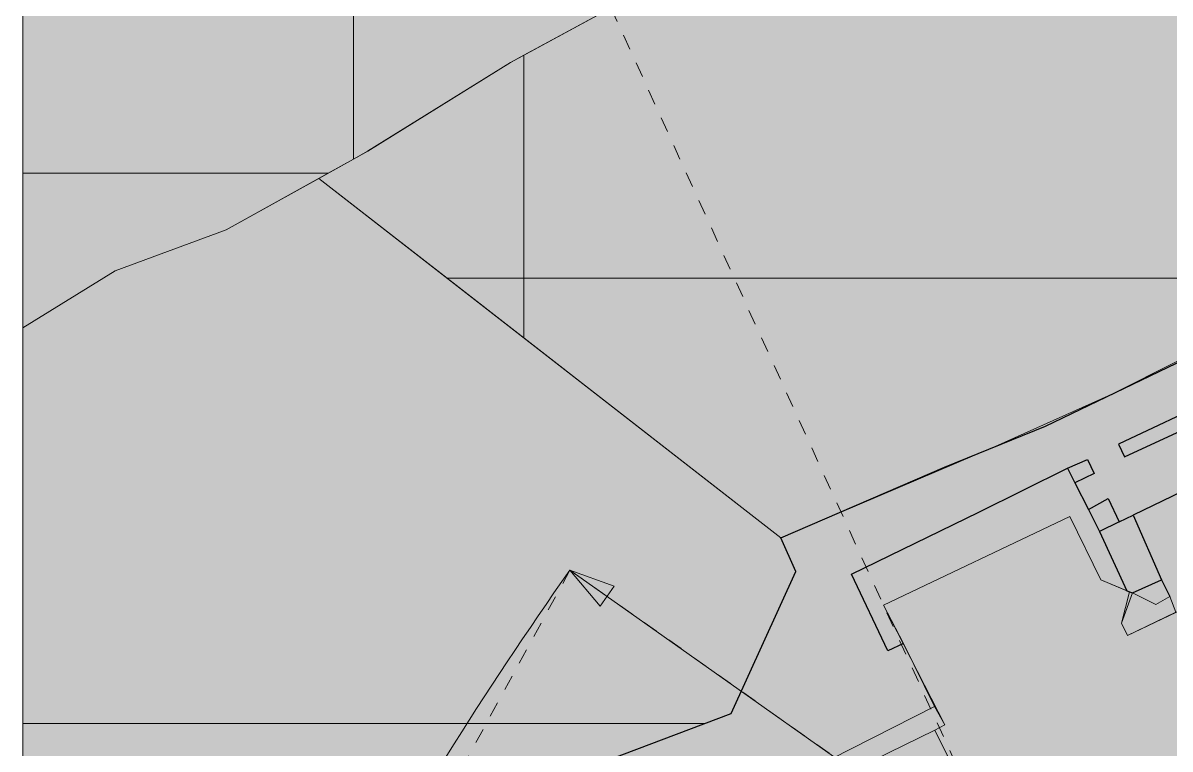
# Model space of a CAD drawing. Header units: metres. Extents: x -169 to 222, y -129 to 263.
# Drawn here: x -116.3 to -36, y 67.4 to 118.2 of the extents above; entities that cross this region are included whole.
import ezdxf

# ---------------------------------------------------------------- set-up
doc = ezdxf.new("R2010")
doc.units = ezdxf.units.M
doc.header["$LTSCALE"] = 5.08
doc.header["$XCLIPFRAME"] = 0
doc.linetypes.add('Dash Style-1', pattern=[0.41664, 0.20828, -0.20836])
doc.linetypes.add('DGN Style 2', pattern=[3.417717, 2.050591, -1.367126])
doc.layers.get('0').update_dxf_attribs({"lineweight": 18})
for name, color, linetype, lineweight in [('buildings', 7, 'Continuous', 5), ('green areas', 7, 'DGN Style 2', 5), ('None', 7, 'Continuous', 5), ('zja-situatie water', 7, 'Continuous', 5)]:
    doc.layers.add(name, color=color, linetype=linetype, lineweight=lineweight)
doc.layers.add('site location - A-Z400-H-Cfil4', color=7, linetype='Continuous', lineweight=5, true_color=0x5a5a5a)
picture_1 = doc.add_image_def('image1.jpg', size_in_pixel=(1024, 683))

msp = doc.modelspace()

# ---------------------------------------------------------------- hatches: boundary and pattern name
at = {"layer": 'green areas', "linetype": 'Continuous', "lineweight": 0, "true_color": 0xeee9cc}
msp.add_hatch(color=254, dxfattribs=at).paths.add_polyline_path([(-116.293, 50.954), (-116.293, 24.944), (-114.213, 19.273), (-114.987, 17.502), (-114.221, 16.097), (-113.857, 15.87), (-107.372, 19.138), (-85.988, 30.012), (-67.629, 38.833), (-42.034, 50.533), (-7.187, 66.342), (17.395, 77.185), (44.223, 89.11), (55.822, 94.097), (57.601, 95.252), (74.78, 102.664), (79.971, 104.872), (97.678, 114.729), (108.659, 122.436), (113.94, 126.843), (113.94, 138.52), (92.143, 138.52), (89.355, 136.708), (88.726, 137.586), (68.965, 127.1), (51.107, 118.023), (47.212, 124.053), (27.317, 114.009), (16.266, 109.116), (13.083, 116.767), (10.959, 117.174), (-20.941, 101.831), (-40.126, 92.2), (-48.245, 88.554), (-63.25, 82.174), (-62.192, 79.8), (-66.719, 69.855), (-77.151, 65.926), (-116.293, 50.993)])
at = {"layer": 'None', "linetype": 'Continuous', "lineweight": 0, "true_color": 0xffaa99}
msp.add_hatch(color=21, dxfattribs=at).paths.add_polyline_path([(-56.054, 77.451), (-51.758, 69.079), (-52.45, 68.707), (-47.27, 58.19), (-40.173, 61.574), (-41.008, 63.296), (-38.782, 64.351), (-37.791, 62.166), (-30.001, 65.838), (-30.201, 66.385), (-24.51, 69.088), (-24.022, 67.806), (-16.149, 71.584), (-15.885, 71.039), (-10.931, 73.433), (-11.193, 73.936), (-3.151, 77.718), (-3.83, 79.061), (1.88, 81.807), (2.352, 80.821), (9.974, 85.061), (8.836, 87.18), (11.122, 88.426), (12, 86.642), (19.807, 90.52), (20.204, 89.686), (23.28, 90.544), (34.895, 95.891), (33.753, 98.221), (39.358, 100.966), (34.63, 111.046), (17.559, 102.935), (17.672, 102.535), (13.998, 100.735), (13.41, 100.47), (9.454, 108.807), (-3.587, 102.714), (-1.409, 98.01), (-1.928, 96.201), (-0.202, 95.533), (0.372, 94.23), (-10.549, 89.191), (-9.826, 87.764), (-27.23, 79.352), (-27.845, 80.632), (-38.974, 75.336), (-39.391, 76.197), (-38.826, 78.376), (-40.841, 79.22), (-43.015, 83.671)])
at = {"layer": 'None', "linetype": 'Continuous', "lineweight": 0}
msp.add_hatch(color=7, dxfattribs=at).paths.add_polyline_path([(-75.887, 77.384), (-78, 79.902), (-74.911, 78.777)])
at = {"layer": 'zja-situatie water', "linetype": 'Continuous', "lineweight": 0, "true_color": 0xcfe6e6}
for points in [[(10.009, 138.52), (-116.293, 138.52), (-116.293, 96.882), (-109.842, 100.855), (-102.059, 103.743), (-92.161, 109.23), (-82.171, 115.459), (-73.174, 120.338), (-61.815, 124.559), (-52.128, 128.772), (-37.735, 131.373), (-28.328, 132.215), (-13.551, 133.467), (-2.582, 134.569), (9.59, 138.254), (10.009, 138.52)], [(12.746, 138.52), (10.009, 138.52), (9.59, 138.254), (-2.582, 134.569), (-13.551, 133.467), (-28.328, 132.215), (-37.735, 131.373), (-52.128, 128.772), (-61.815, 124.559), (-73.174, 120.338), (-82.171, 115.459), (-92.161, 109.23), (-95.578, 107.336), (-63.25, 82.174), (-51.777, 87.117), (-44.713, 89.992), (-35.538, 94.408), (-23.451, 100.568), (-11.509, 106.578), (5.902, 114.588), (10.959, 117.174), (13.1, 118.27), (12.746, 138.52)], [(-116.293, 96.882), (-116.293, 50.993), (-93.048, 59.656), (-77.05, 65.557), (-77.151, 65.926), (-66.719, 69.855), (-62.192, 79.8), (-63.25, 82.174), (-95.578, 107.336), (-102.059, 103.743), (-109.842, 100.855), (-116.293, 96.882)]]:
    msp.add_hatch(color=254, dxfattribs=at).paths.add_polyline_path(points)

# ---------------------------------------------------------------- linework, layer by layer
at = {"color": 7, "linetype": 'Continuous', "lineweight": 5, "flags": 128}
msp.add_lwpolyline([(-116.293, 138.52), (113.94, 138.52), (113.94, -122.48), (-116.293, -122.48), (-116.293, 138.52)], close=True, dxfattribs=at)
at = {"layer": 'buildings', "flags": 128}
for points in [[(-54.652, 74.766), (-56.054, 77.451), (-43.015, 83.671), (-40.841, 79.22), (-39.028, 78.447)], [(-38.623, 78.306), (-39.391, 76.197), (-38.974, 75.336), (-35.594, 76.961), (-36.015, 78.055)], [(-38.623, 78.306), (-37, 77.487), (-36.015, 78.055)], [(-49.817, 63.396), (-52.45, 68.707), (-51.758, 69.079), (-52.479, 70.358), (-54.652, 74.766)], [(-52.479, 70.358), (-61.167, 65.951), (-70.783, 61.336)], [(-52.45, 68.707), (-61.141, 64.448), (-70.508, 60.092), (-69.474, 57.908), (-68.485, 55.83), (-65.751, 50.817), (-49.119, 58.602)]]:
    msp.add_lwpolyline(points, dxfattribs=at)
at = {"layer": 'green areas', "color": 255, "linetype": 'Continuous', "flags": 128}
msp.add_lwpolyline([(68.965, 127.1), (51.107, 118.023), (47.212, 124.053), (27.317, 114.009), (16.266, 109.116), (13.083, 116.767), (10.959, 117.174), (-20.941, 101.831), (-40.126, 92.2), (-48.245, 88.554), (-63.25, 82.174), (-62.192, 79.8), (-66.719, 69.855), (-77.151, 65.926), (-116.293, 50.993)], dxfattribs=at)
at = {"layer": 'green areas', "color": 7, "linetype": 'Continuous'}
msp.add_arc((142.017, -75.546), 269.391, 144.75783, 158.00301, dxfattribs=at)
at = {"layer": 'None', "color": 7, "linetype": 'Dash Style-1'}
for p, q in [((-75.128, 119.278), (22.659, -95.155)), ((-78, 79.902), (-107.763, 25.356)), ((-78, 79.902), (142.017, -75.546))]:
    msp.add_line(p, q, dxfattribs=at)
at = {"layer": 'None', "color": 7, "linetype": 'Continuous'}
msp.add_line((-18.755, 38.043), (-78, 79.902), dxfattribs=at)
at = {"layer": 'None', "color": 7, "linetype": 'Continuous', "flags": 128}
msp.add_lwpolyline([(-27.845, 80.632), (-38.974, 75.336), (-39.391, 76.197), (-38.826, 78.376), (-40.841, 79.22), (-43.015, 83.671), (-56.054, 77.451), (-51.758, 69.079), (-52.45, 68.707), (-47.27, 58.19), (-40.173, 61.574), (-41.008, 63.296), (-38.782, 64.351), (-37.791, 62.166), (-30.001, 65.838)], dxfattribs=at)
at = {"layer": 'None', "color": 7, "linetype": 'Continuous', "lineweight": 5, "flags": 128}
msp.add_lwpolyline([(-75.887, 77.384), (-78, 79.902), (-74.911, 78.777)], close=True, dxfattribs=at)
at = {"layer": 'site location - A-Z400-H-Cfil4', "color": 7, "lineweight": 30}
for p, q in [((-39.557, 83.286), (-38.57, 83.748)), ((-38.623, 78.306), (-36.586, 79.231))]:
    msp.add_line(p, q, dxfattribs=at)
at = {"layer": 'site location - A-Z400-H-Cfil4', "color": 7, "lineweight": 30, "flags": 128}
for points in [[(-79.179, 64.429), (-76.948, 65.188), (-77.151, 65.926), (-66.719, 69.855), (-62.192, 79.8), (-63.25, 82.174), (-51.777, 87.117), (-44.713, 89.992), (-35.538, 94.408), (-23.451, 100.568), (-11.509, 106.578), (5.902, 114.588), (10.959, 117.174)], [(-25.435, 94.182), (-25.918, 95.169), (-39.61, 88.726), (-39.192, 87.844), (-25.435, 94.182)], [(-43.179, 87.034), (-41.772, 87.651), (-41.31, 86.664), (-42.654, 86.027)], [(-54.652, 74.766), (-55.744, 74.26), (-58.293, 79.614), (-49.371, 83.962), (-43.179, 87.034)], [(-43.179, 87.034), (-42.654, 86.027), (-41.711, 84.159), (-40.943, 82.606), (-39.028, 78.447), (-38.623, 78.306)], [(-35.148, 85.417), (-38.57, 83.748), (-36.586, 79.231), (-36.015, 78.055)], [(-41.711, 84.159), (-40.327, 84.924), (-39.557, 83.286), (-40.943, 82.606)]]:
    msp.add_lwpolyline(points, dxfattribs=at)

# ---------------------------------------------------------------- pictures from other files: only their frames are drawn
at = {"layer": 'zja-situatie water', "lineweight": 0}
image = msp.add_image(picture_1, insert=(-193.142, 107.701), size_in_units=(100, 66.699), dxfattribs=at)
image.set_boundary_path([(786.436, 682.5), (1005.296, 682.5), (1023.5, 672.41), (1023.5, 366.914), (786.436, 366.914), (786.436, 682.5)])
image.dxf.flags = 15
image = msp.add_image(picture_1, insert=(-93.142, 107.701), size_in_units=(100, 66.699), dxfattribs=at)
image.set_boundary_path([(-0.5, 366.914), (-0.5, 672.41), (9.541, 666.843), (111.839, 603.053), (203.973, 553.097), (320.289, 509.874), (419.478, 466.733), (566.867, 440.1), (663.195, 431.477), (814.51, 418.651), (926.833, 407.367), (1023.5, 378.103), (1023.5, 366.914), (-0.5, 366.914)])
image.dxf.flags = 15
image = msp.add_image(picture_1, insert=(-81.239, 100.347), size_in_units=(100, 66.699), dxfattribs=at)
image.set_boundary_path([(-0.5, 522.571), (-0.5, 682.5), (586.807, 682.5), (591.249, 680.237), (713.53, 618.694), (891.822, 536.672), (943.611, 510.187), (965.53, 498.964), (961.91, 291.61), (933.878, 291.61), (929.593, 294.328), (804.947, 332.062), (692.624, 343.347), (541.308, 356.172), (444.98, 364.794), (297.592, 391.429), (198.402, 434.57), (82.087, 477.792), (-0.5, 522.571)])
image.dxf.flags = 15
image = msp.add_image(picture_1, insert=(-181.239, 100.347), size_in_units=(100, 66.699), dxfattribs=at)
image.set_boundary_path([(968.624, 682.5), (1023.5, 682.5), (1023.5, 522.571), (1013.952, 527.748), (911.655, 591.538), (876.67, 610.927), (968.624, 682.5)])
image.dxf.flags = 15
image = msp.add_image(picture_1, insert=(-193.142, 41.001), size_in_units=(100, 66.699), dxfattribs=at)
image.set_boundary_path([(1005.296, -0.5), (786.436, -0.5), (786.436, 110.286), (852.494, 69.597), (932.191, 40.024), (1005.296, -0.5)])
image.dxf.flags = 15
image = msp.add_image(picture_1, insert=(-129.243, 69.165), size_in_units=(100, 66.699), dxfattribs=at)
image.set_boundary_path([(132.106, 682.5), (620.98, 682.5), (639.743, 675.434), (686.094, 573.592), (675.265, 549.288), (344.227, 291.625), (277.862, 328.417), (198.164, 357.99), (132.106, 398.678), (132.106, 682.5)])
image.dxf.flags = 15
image = msp.add_image(picture_1, insert=(-181.239, 33.647), size_in_units=(100, 66.699), dxfattribs=at)
image.set_boundary_path([(1023.5, 42.212), (1023.5, -0.5), (968.624, -0.5), (1023.5, 42.212)])
image.dxf.flags = 15
image = msp.add_image(picture_1, insert=(-81.239, 33.647), size_in_units=(100, 66.699), dxfattribs=at)
image.set_boundary_path([(-0.5, -0.5), (-0.5, 42.212), (183.708, 185.59), (301.191, 134.975), (373.521, 105.53), (467.473, 60.315), (586.807, -0.5), (-0.5, -0.5)])
image.dxf.flags = 15
image = msp.add_image(picture_1, insert=(-129.243, 2.465), size_in_units=(100, 66.699), dxfattribs=at)
image.set_boundary_path([(620.98, -0.5), (132.106, -0.5), (132.106, 185.575), (370.134, 96.866), (533.953, 36.446), (532.914, 32.667), (620.98, -0.5)])
image.dxf.flags = 15

doc.saveas('drawing.dxf')
